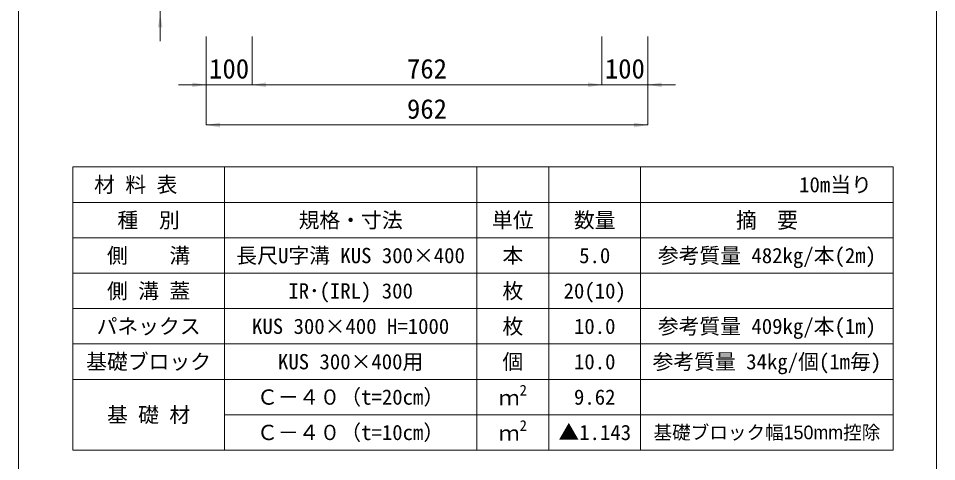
# Model space of a CAD drawing. Units: millimetres at full size, sheet at 1:40. Extents: x 206103 to 244503, y 883348 to 903496.
# Drawn here: x 221303 to 223303, y 896273 to 897238 of the extents above; entities that cross this region are included whole.
import ezdxf
from ezdxf.enums import TextEntityAlignment as Align

# ---------------------------------------------------------------- set-up
doc = ezdxf.new("R2010")
doc.units = ezdxf.units.MM
doc.header["$LTSCALE"] = 40
for name, color, linetype, lineweight in [('Defpoints_3', 8, 'Continuous', 0), ('図枠', 5, 'Continuous', 13), ('寸法・材料表', 7, 'Continuous', 13), ('寸法線', 7, 'Continuous', 13)]:
    doc.layers.add(name, color=color, linetype=linetype, lineweight=lineweight)
doc.styles.add('ＭＳ ゴシック', font='')
doc.styles.add('ＭＳ Ｐゴシック', font='')
doc.styles.get('ＭＳ ゴシック').set_extended_font_data('MS Gothic')
doc.styles.get('ＭＳ Ｐゴシック').set_extended_font_data('MS PGothic')

# ---------------------------------------------------------------- blocks, each defined once
blk = doc.blocks.new('filled_arrow')
at = {"color": 0, "linetype": 'Continuous', "lineweight": -2}
blk.add_solid([(7.5, 1.25), (0, 0), (7.5, -1.25)], dxfattribs=at)

msp = doc.modelspace()

# ---------------------------------------------------------------- linework, layer by layer
at = {"layer": 'Defpoints_3'}
for p, q in [((221421.89, 896914.77), (223208.53, 896914.77)), ((221421.89, 896914.77), (221421.89, 896837.33)), ((221751.89, 896914.77), (221751.89, 896837.33)), ((222301.89, 896914.77), (222301.89, 896837.33)), ((222458.53, 896914.77), (222458.53, 896837.33)), ((222658.53, 896914.77), (222658.53, 896837.33)), ((223208.53, 896914.77), (223208.53, 896837.33))]:
    msp.add_line(p, q, dxfattribs=at)
at = {"layer": '図枠'}
for p, q in [((221303.21, 903148.33), (221303.21, 883448.33)), ((223303.21, 903148.33), (223303.21, 883448.33))]:
    msp.add_line(p, q, dxfattribs=at)
at = {"layer": '寸法・材料表'}
for p, q in [((221421.89, 896837.33), (223208.53, 896837.33)), ((221421.89, 896837.33), (221421.89, 896298.33)), ((221751.89, 896837.33), (221751.89, 896298.33)), ((222301.89, 896837.33), (222301.89, 896298.33)), ((222458.53, 896837.33), (222458.53, 896298.33)), ((222658.53, 896837.33), (222658.53, 896298.33)), ((223208.53, 896837.33), (223208.53, 896298.33)), ((221421.89, 896760.33), (223208.53, 896760.33)), ((221421.89, 896683.33), (223208.53, 896683.33)), ((221421.89, 896606.33), (223208.53, 896606.33)), ((221421.89, 896529.33), (223208.53, 896529.33)), ((221421.89, 896452.33), (223208.53, 896452.33)), ((221751.89, 896375.33), (223208.53, 896375.33)), ((221421.89, 896298.33), (223208.53, 896298.33))]:
    msp.add_line(p, q, dxfattribs=at)
at = {"layer": '寸法線'}
for p, q in [((221612.21, 897188.33), (221612.21, 897408.33)), ((221712.21, 897198.33), (221712.21, 897093.39)), ((221712.21, 897198.33), (221712.21, 897005.89)), ((221812.21, 897198.33), (221812.21, 897093.39)), ((221812.21, 897198.33), (221812.21, 897093.39)), ((222574.21, 897198.33), (222574.21, 897093.39)), ((222574.21, 897198.33), (222574.21, 897093.39)), ((222674.21, 897198.33), (222674.21, 897093.39)), ((222674.21, 897198.33), (222674.21, 897005.89)), ((221652.21, 897093.39), (221872.21, 897093.39)), ((221812.21, 897093.39), (222574.21, 897093.39)), ((222514.21, 897093.39), (222734.21, 897093.39)), ((222674.21, 897005.89), (221712.21, 897005.89))]:
    msp.add_line(p, q, dxfattribs=at)

# ---------------------------------------------------------------- block references
at = {"layer": '寸法線', "xscale": 4, "yscale": 4}
for p, rotation in [((221612.21, 897248.33), 270), ((221712.21, 897093.39), 180), ((222574.21, 897093.39), 180), ((222574.21, 897093.39), 180), ((222674.21, 897005.89), 180)]:
    msp.add_blockref('filled_arrow', p, dxfattribs=dict(at, rotation=rotation))
for p in [(221812.21, 897093.39), (221812.21, 897093.39), (222674.21, 897093.39), (221712.21, 897005.89)]:
    msp.add_blockref('filled_arrow', p, dxfattribs=at)

# ---------------------------------------------------------------- texts
at = {"layer": '寸法・材料表', "style": 'ＭＳ ゴシック'}
msp.add_text('\u3000材 料 表', height=33.23, dxfattribs=at).set_placement((221422.94, 896876.05), align=Align.MIDDLE_LEFT)
msp.add_text('10m当り\u3000', height=33.23, dxfattribs=at).set_placement((223207.47, 896876.05), align=Align.MIDDLE_RIGHT)
at = {"layer": '寸法・材料表'}
for s, height, style, p in [('規格・寸法', 33.23, 'ＭＳ ゴシック', (222026.89, 896798.83)), ('単位', 33.23, 'ＭＳ ゴシック', (222380.21, 896798.83)), ('数量', 33.23, 'ＭＳ ゴシック', (222558.53, 896798.83)), ('種\u3000別', 33.23, 'ＭＳ ゴシック', (221586.89, 896798.83)), ('側\u3000\u3000溝', 33.23, 'ＭＳ ゴシック', (221586.89, 896721.83)), ('長尺U字溝 KUS 300×400', 33.23, 'ＭＳ ゴシック', (222026.89, 896721.83)), ('本', 33.23, 'ＭＳ ゴシック', (222380.21, 896721.83)), ('参考質量 482kg/本(2m)', 33.23, 'ＭＳ ゴシック', (222933.53, 896721.83)), ('5.0', 33.23, 'ＭＳ ゴシック', (222558.53, 896721.83)), ('側 溝 蓋', 33.23, 'ＭＳ ゴシック', (221586.89, 896644.83)), ('IR･(IRL) 300', 33.23, 'ＭＳ ゴシック', (222026.89, 896644.83)), ('枚', 33.23, 'ＭＳ ゴシック', (222380.21, 896644.83)), ('20(10)', 33.23, 'ＭＳ ゴシック', (222558.53, 896644.83)), ('パネックス', 33.23, 'ＭＳ ゴシック', (221586.89, 896567.83)), ('KUS 300×400 H=1000', 33.23, 'ＭＳ ゴシック', (222026.89, 896567.83)), ('枚', 33.23, 'ＭＳ ゴシック', (222380.21, 896567.83)), ('10.0', 33.23, 'ＭＳ ゴシック', (222558.53, 896567.83)), ('参考質量 409kg/本(1m)', 33.23, 'ＭＳ ゴシック', (222933.53, 896567.83)), ('基礎ブロック', 33.23, 'ＭＳ ゴシック', (221586.89, 896490.83)), ('KUS 300×400用', 33.23, 'ＭＳ ゴシック', (222026.89, 896490.83)), ('個', 33.23, 'ＭＳ ゴシック', (222380.21, 896490.83)), ('10.0', 33.23, 'ＭＳ ゴシック', (222558.53, 896490.83)), ('参考質量 34kg/個(1m毎)', 33.23, 'ＭＳ ゴシック', (222933.53, 896490.83)), ('Ｃ－４０（t=20cm）', 33.23, 'ＭＳ ゴシック', (222026.89, 896413.83)), ('9.62', 33.23, 'ＭＳ ゴシック', (222558.53, 896413.83)), ('基 礎 材', 33.23, 'ＭＳ ゴシック', (221586.89, 896375.33)), ('Ｃ－４０（t=10cm）', 33.23, 'ＭＳ ゴシック', (222026.89, 896336.83)), ('▲1.143', 33.23, 'ＭＳ ゴシック', (222558.53, 896336.83)), ('基礎ブロック幅150mm控除', 29.69, 'ＭＳ Ｐゴシック', (222933.53, 896336.83))]:
    msp.add_text(s, height=height, dxfattribs=dict(at, style=style)).set_placement(p, align=Align.MIDDLE_CENTER)
at = {"layer": '寸法・材料表', "style": 'ＭＳ Ｐゴシック', "width": 0.95}
msp.add_text('摘\u3000要', height=34.64, dxfattribs=at).set_placement((222933.53, 896798.83), align=Align.MIDDLE_CENTER)
at = {"layer": '寸法・材料表', "style": 'ＭＳ ゴシック'}
for s, height, p in [('2', 23.26, (222394.94, 896410.22)), ('ｍ', 33.23, (222349.61, 896385.72)), ('2', 23.26, (222394.94, 896333.22)), ('ｍ', 33.23, (222349.61, 896308.72))]:
    msp.add_text(s, height=height, dxfattribs=at).set_placement(p, align=Align.BOTTOM_LEFT)
at = {"layer": '寸法線', "style": 'ＭＳ ゴシック'}
for s, p in [('100', (221762.21, 897128.39)), ('762', (222193.21, 897128.39)), ('100', (222624.21, 897128.39)), ('962', (222193.21, 897040.89))]:
    msp.add_text(s, height=42.72, dxfattribs=at).set_placement(p, align=Align.MIDDLE_CENTER)

doc.saveas('drawing.dxf')
